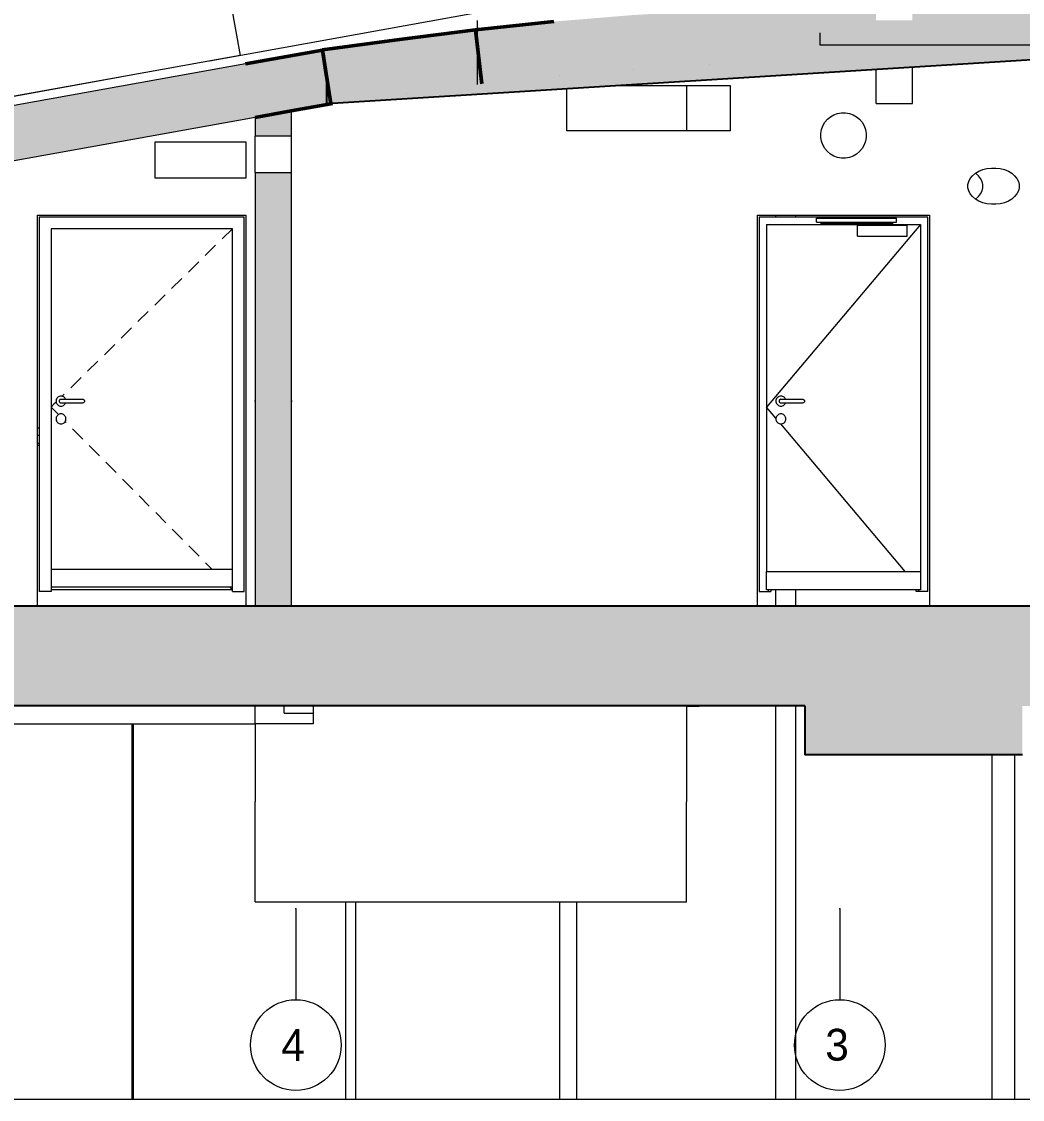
# Model space of a CAD drawing. Header units: metres. Extents: x -35.7 to 3.2, y -7 to 21.9.
# Drawn here: x -7.51 to -1.99, y -6.55 to -0.61 of the extents above; entities that cross this region are included whole.
import ezdxf

# ---------------------------------------------------------------- set-up
doc = ezdxf.new("R2010")
doc.units = ezdxf.units.M
doc.header["$MEASUREMENT"] = 0
for name, pattern in [('Raster', [0.004, 0.002, -0.001, 0, -0.001]), ('Strichlinie eng', [0.002, 0.0015, -0.0005]), ('Verdeckt', [0.002, 0.0015, -0.0005])]:
    doc.linetypes.add(name, pattern=pattern)
for name, color, linetype in [('B_Schnitt B Garagenrampe RB_1_000 Achsraster', 7, 'Continuous'), ('B_Schnitt B Garagenrampe RB_1_111 Wand Aussen - Bohrpfahlwand 80', 7, 'Continuous'), ('B_Schnitt B Garagenrampe RB_1_120 Wand Innen tragend', 7, 'Continuous'), ('B_Schnitt B Garagenrampe RB_1_210 Decke', 7, 'Continuous'), ('B_Schnitt B Garagenrampe RB_1_260 Fundament', 7, 'Continuous'), ('B_Schnitt B Garagenrampe RB_1_270 Deckendurchbruchsymbol', 7, 'Continuous'), ('B_Schnitt B Garagenrampe RB_1_410 Treppe', 7, 'Continuous'), ('B_Schnitt B Garagenrampe RB_1_420 Rampe', 7, 'Continuous'), ('B_Schnitt B Garagenrampe RB_1_950 Polierplan Bemaßung', 7, 'Continuous'), ('B_Schnitt B Garagenrampe RB_1_Neubau_950 Polierplan Bemaßung', 7, 'Continuous')]:
    doc.layers.add(name, color=color, linetype=linetype)
doc.styles.add('ERSTELLTER_STIL_1', font='')
doc.styles.get('ERSTELLTER_STIL_1').set_extended_font_data('Eurostile')

msp = doc.modelspace()

# ---------------------------------------------------------------- hatches: boundary and pattern name
at = {"layer": 'B_Schnitt B Garagenrampe RB_1_120 Wand Innen tragend', "linetype": 'Continuous', "lineweight": 0, "true_color": 0x000000}
for points in [[(-6.225, -1.1361), (-6.225, -1.24), (-6.025, -1.24), (-6.025, -1.1001)], [(-6.225, -3.83), (-6.025, -3.83), (-6.025, -1.44), (-6.225, -1.44)]]:
    msp.add_hatch(color=18, dxfattribs=at).paths.add_polyline_path(points)
at = {"layer": 'B_Schnitt B Garagenrampe RB_1_260 Fundament', "linetype": 'Continuous', "lineweight": 0, "true_color": 0x000000}
for points in [[(-8.955, -3.83), (-8.955, -4.37), (-8.555, -4.37), (-8.555, -4.38), (-3.193, -4.38), (-3.193, -4.35), (-1.993, -4.35), (-1.993, -4.38), (-0.6, -4.38), (-0.6, -3.83)], [(-3.193, -4.35), (-3.193, -4.65), (-1.993, -4.65), (-1.993, -4.35)]]:
    msp.add_hatch(color=18, dxfattribs=at).paths.add_polyline_path(points)
at = {"layer": 'B_Schnitt B Garagenrampe RB_1_420 Rampe', "linetype": 'Continuous', "lineweight": 0, "true_color": 0x000000}
for points in [[(-3.733, -0.5467), (-3.7163, -0.8463), (-1.4738, -0.7341), (-1.4985, -0.435), (-2.6, -0.4901), (-2.6, -0.6), (-2.8, -0.6), (-2.8, -0.5001)], [(-4.157, -0.5729), (-4.5764, -0.6075), (-4.5487, -0.9062), (-4.1355, -0.8721)], [(-3.733, -0.5467), (-4.157, -0.5728), (-4.1355, -0.872), (-3.7163, -0.8463)], [(-5.0091, -0.6523), (-5.4292, -0.7058), (-5.3898, -1.0032), (-4.9748, -0.9503)], [(-4.5764, -0.6076), (-5.0091, -0.6522), (-4.9748, -0.9502), (-4.5487, -0.9063)], [(-5.4292, -0.7058), (-5.8532, -0.7641), (-5.8062, -1.0604), (-5.3898, -1.0032)], [(-6.2773, -0.8407), (-6.2241, -1.136), (-5.8062, -1.0607), (-5.8064, -1.0598), (-5.83, -1.0613), (-5.83, -0.911), (-5.8532, -0.7644)], [(-5.7984, -1.0593), (-0.6035, -0.735), (-1.4913, -0.735), (-3.7163, -0.8463), (-4.1355, -0.872), (-4.5487, -0.9062), (-4.9748, -0.9502), (-5.3898, -1.0032)], [(-18.215, -2.9895), (-18.215, -3.2943), (-6.2241, -1.136), (-6.2773, -0.8407), (-8.77, -1.2894)], [(-5.83, -1.0613), (-5.8063, -1.0598), (-5.83, -0.9107)]]:
    msp.add_hatch(color=18, dxfattribs=at).paths.add_polyline_path(points)

# ---------------------------------------------------------------- linework, layer by layer
at = {"layer": 'B_Schnitt B Garagenrampe RB_1_000 Achsraster', "color": 5, "linetype": 'Raster', "lineweight": 0, "ltscale": 1000}
for p, q in [((-6, -5.5), (-6, -6)), ((-3, -5.5), (-3, -6))]:
    msp.add_line(p, q, dxfattribs=at)
at = {"layer": 'B_Schnitt B Garagenrampe RB_1_000 Achsraster', "color": 5, "linetype": 'Continuous', "lineweight": 0, "ltscale": 1000}
for centre in [(-6, -6.25), (-3, -6.25)]:
    msp.add_circle(centre, 0.25, dxfattribs=at)
at = {"layer": 'B_Schnitt B Garagenrampe RB_1_000 Achsraster', "color": 5, "linetype": 'Raster', "lineweight": 0, "ltscale": 1000}
for p in [(-6, -5.5), (-6, -5.5), (-3, -5.5), (-3, -5.5)]:
    msp.add_point(p, dxfattribs=at)
at = {"layer": 'B_Schnitt B Garagenrampe RB_1_111 Wand Aussen - Bohrpfahlwand 80', "color": 7, "linetype": 'Continuous', "lineweight": 18, "ltscale": 1000}
for p, q in [((-3.3544, -1.675), (-3.3544, -1.685)), ((-3.2443, -1.675), (-3.2443, -1.685)), ((-3.3544, -3.74), (-3.3544, -3.83)), ((-3.2443, -3.74), (-3.2443, -3.83)), ((-3.3544, -4.38), (-3.3544, -6.55)), ((-3.2443, -4.38), (-3.2443, -6.55)), ((-6.9036, -4.48), (-6.9036, -6.55)), ((-6.8963, -4.48), (-6.8963, -6.55)), ((-2.1621, -4.65), (-2.1621, -6.55)), ((-2.0364, -4.65), (-2.0364, -6.55)), ((-5.7266, -5.46), (-5.7266, -6.55)), ((-5.6713, -5.46), (-5.6713, -6.55)), ((-4.5467, -5.46), (-4.5467, -6.55)), ((-4.4522, -5.46), (-4.4522, -6.55)), ((-6.9036, -6.55), (-8.0489, -6.55)), ((-6.9001, -6.55), (-6.9036, -6.55)), ((-6.8963, -6.55), (-6.9001, -6.55)), ((-5.7266, -6.55), (-6.8963, -6.55)), ((-5.7001, -6.55), (-5.7266, -6.55)), ((-5.6713, -6.55), (-5.7001, -6.55)), ((-4.5467, -6.55), (-5.6713, -6.55)), ((-4.5453, -6.55), (-4.5467, -6.55)), ((-4.5001, -6.55), (-4.5453, -6.55)), ((-4.455, -6.55), (-4.5001, -6.55)), ((-4.4522, -6.55), (-4.455, -6.55)), ((-3.3544, -6.55), (-4.4522, -6.55)), ((-3.3453, -6.55), (-3.3544, -6.55)), ((-3.3001, -6.55), (-3.3453, -6.55)), ((-3.255, -6.55), (-3.3001, -6.55)), ((-3.2443, -6.55), (-3.255, -6.55)), ((-2.1621, -6.55), (-3.2443, -6.55)), ((-2.1453, -6.55), (-2.1621, -6.55)), ((-2.1001, -6.55), (-2.1453, -6.55)), ((-2.055, -6.55), (-2.1001, -6.55)), ((-2.0364, -6.55), (-2.055, -6.55)), ((-0.919, -6.55), (-2.0364, -6.55))]:
    msp.add_line(p, q, dxfattribs=at)
at = {"layer": 'B_Schnitt B Garagenrampe RB_1_120 Wand Innen tragend', "color": 16, "linetype": 'Continuous', "lineweight": 13, "ltscale": 1000, "true_color": 0x7e0000}
for p, q in [((-4.505, -1.21), (-4.505, -0.9786)), ((-4.2073, -0.96), (-3.605, -0.96)), ((-3.605, -0.96), (-3.605, -1.21)), ((-3.052, -1.1322), (-3.033, -1.1213)), ((-3.033, -1.1213), (-3.0125, -1.1138)), ((-3.0125, -1.1138), (-2.9909, -1.11)), ((-2.9909, -1.11), (-2.98, -1.11)), ((-2.98, -1.11), (-2.9691, -1.11)), ((-2.9691, -1.11), (-2.9475, -1.1138)), ((-2.9475, -1.1138), (-2.927, -1.1213)), ((-2.927, -1.1213), (-2.908, -1.1322)), ((-3.1012, -1.2025), (-3.0937, -1.182)), ((-3.0937, -1.182), (-3.0828, -1.163)), ((-3.0828, -1.163), (-3.0687, -1.1463)), ((-3.0687, -1.1463), (-3.052, -1.1322)), ((-2.908, -1.1322), (-2.8913, -1.1463)), ((-2.8913, -1.1463), (-2.8772, -1.163)), ((-2.8772, -1.163), (-2.8663, -1.182)), ((-2.8663, -1.182), (-2.8588, -1.2025)), ((-6.225, -1.44), (-6.225, -1.24)), ((-6.025, -1.24), (-6.025, -1.44)), ((-3.605, -1.21), (-4.505, -1.21)), ((-3.105, -1.2241), (-3.1012, -1.2025)), ((-3.105, -1.235), (-3.105, -1.2241)), ((-3.105, -1.2459), (-3.105, -1.235)), ((-3.1012, -1.2675), (-3.105, -1.2459)), ((-2.8588, -1.2025), (-2.855, -1.2241)), ((-2.855, -1.2459), (-2.8588, -1.2675)), ((-2.855, -1.2241), (-2.855, -1.235)), ((-2.855, -1.235), (-2.855, -1.2459)), ((-6.775, -1.27), (-6.275, -1.27)), ((-6.775, -1.47), (-6.775, -1.27)), ((-6.275, -1.27), (-6.275, -1.47)), ((-3.0937, -1.288), (-3.1012, -1.2675)), ((-3.0828, -1.307), (-3.0937, -1.288)), ((-3.0687, -1.3237), (-3.0828, -1.307)), ((-2.8772, -1.307), (-2.8913, -1.3237)), ((-2.8663, -1.288), (-2.8772, -1.307)), ((-2.8588, -1.2675), (-2.8663, -1.288)), ((-3.052, -1.3378), (-3.0687, -1.3237)), ((-3.033, -1.3487), (-3.052, -1.3378)), ((-3.0125, -1.3562), (-3.033, -1.3487)), ((-2.9909, -1.36), (-3.0125, -1.3562)), ((-2.98, -1.36), (-2.9909, -1.36)), ((-2.9691, -1.36), (-2.98, -1.36)), ((-2.9475, -1.3562), (-2.9691, -1.36)), ((-2.927, -1.3487), (-2.9475, -1.3562)), ((-2.908, -1.3378), (-2.927, -1.3487)), ((-2.8913, -1.3237), (-2.908, -1.3378)), ((-2.2337, -1.4328), (-2.2123, -1.424)), ((-2.2123, -1.424), (-2.189, -1.418)), ((-2.189, -1.418), (-2.1646, -1.415)), ((-2.1646, -1.415), (-2.1523, -1.415)), ((-2.1523, -1.415), (-2.1399, -1.415)), ((-2.1399, -1.415), (-2.1155, -1.418)), ((-2.1155, -1.418), (-2.0923, -1.424)), ((-2.0923, -1.424), (-2.0708, -1.4328)), ((-6.275, -1.47), (-6.775, -1.47)), ((-2.2894, -1.489), (-2.2809, -1.4726)), ((-2.2809, -1.4726), (-2.2686, -1.4574)), ((-2.2686, -1.4574), (-2.2527, -1.444)), ((-2.2527, -1.444), (-2.2337, -1.4328)), ((-2.2519, -1.444), (-2.2523, -1.4438)), ((-2.236, -1.4574), (-2.2519, -1.444)), ((-2.2236, -1.4726), (-2.236, -1.4574)), ((-2.2151, -1.489), (-2.2236, -1.4726)), ((-2.0708, -1.4328), (-2.0519, -1.444)), ((-2.0519, -1.444), (-2.036, -1.4574)), ((-2.036, -1.4574), (-2.0236, -1.4726)), ((-2.0236, -1.4726), (-2.0151, -1.489)), ((-2.2937, -1.5063), (-2.2894, -1.489)), ((-2.2937, -1.515), (-2.2937, -1.5063)), ((-2.2937, -1.5237), (-2.2937, -1.515)), ((-2.2894, -1.541), (-2.2937, -1.5237)), ((-2.2809, -1.5574), (-2.2894, -1.541)), ((-2.2236, -1.5574), (-2.2151, -1.541)), ((-2.2109, -1.5063), (-2.2151, -1.489)), ((-2.2151, -1.541), (-2.2109, -1.5237)), ((-2.2109, -1.515), (-2.2109, -1.5063)), ((-2.2109, -1.5237), (-2.2109, -1.515)), ((-2.0151, -1.541), (-2.0236, -1.5574)), ((-2.0151, -1.489), (-2.0109, -1.5063)), ((-2.0109, -1.5237), (-2.0151, -1.541)), ((-2.0109, -1.5063), (-2.0109, -1.515)), ((-2.0109, -1.515), (-2.0109, -1.5237)), ((-2.2686, -1.5726), (-2.2809, -1.5574)), ((-2.2527, -1.586), (-2.2686, -1.5726)), ((-2.2337, -1.5972), (-2.2527, -1.586)), ((-2.2523, -1.5862), (-2.2519, -1.586)), ((-2.2519, -1.586), (-2.236, -1.5726)), ((-2.236, -1.5726), (-2.2236, -1.5574)), ((-2.2123, -1.606), (-2.2337, -1.5972)), ((-2.0708, -1.5972), (-2.0923, -1.606)), ((-2.0519, -1.586), (-2.0708, -1.5972)), ((-2.036, -1.5726), (-2.0519, -1.586)), ((-2.0236, -1.5574), (-2.036, -1.5726)), ((-2.189, -1.612), (-2.2123, -1.606)), ((-2.1646, -1.615), (-2.189, -1.612)), ((-2.1523, -1.615), (-2.1646, -1.615)), ((-2.1399, -1.615), (-2.1523, -1.615)), ((-2.1155, -1.612), (-2.1399, -1.615)), ((-2.0923, -1.606), (-2.1155, -1.612))]:
    msp.add_line(p, q, dxfattribs=at)
at = {"layer": 'B_Schnitt B Garagenrampe RB_1_120 Wand Innen tragend', "color": 7, "linetype": 'Continuous', "lineweight": 18, "ltscale": 1000}
for p, q in [((-3.845, -0.96), (-3.845, -1.21)), ((-6.025, -1.1001), (-6.025, -1.24)), ((-6.225, -1.1361), (-6.225, -1.24)), ((-6.025, -1.24), (-6.225, -1.24)), ((-6.225, -1.44), (-6.025, -1.44)), ((-6.225, -1.44), (-6.225, -3.83)), ((-6.025, -1.44), (-6.025, -3.83)), ((-7.425, -3.83), (-7.425, -3.75)), ((-6.275, -3.75), (-6.275, -3.83)), ((-3.455, -3.83), (-3.455, -3.75)), ((-2.505, -3.75), (-2.505, -3.83)), ((-5.905, -4.38), (-5.905, -4.48)), ((-3.845, -4.38), (-3.845, -4.91)), ((-5.905, -4.48), (-6.225, -4.48)), ((-6.225, -4.48), (-6.225, -4.91))]:
    msp.add_line(p, q, dxfattribs=at)
at = {"layer": 'B_Schnitt B Garagenrampe RB_1_120 Wand Innen tragend', "color": 7, "linetype": 'Continuous', "lineweight": 13, "ltscale": 1000}
for p, q in [((-7.425, -3.75), (-7.425, -1.675)), ((-7.425, -1.675), (-6.275, -1.675)), ((-6.285, -1.685), (-7.415, -1.685)), ((-7.415, -1.685), (-7.415, -3.75)), ((-6.285, -3.75), (-6.285, -1.685)), ((-6.275, -1.675), (-6.275, -3.75)), ((-3.455, -3.75), (-3.455, -1.675)), ((-3.455, -1.675), (-2.505, -1.675)), ((-2.515, -1.685), (-3.445, -1.685)), ((-3.445, -1.685), (-3.445, -3.75)), ((-3.1295, -1.691), (-2.6875, -1.691)), ((-3.1295, -1.714), (-3.1295, -1.691)), ((-3.1295, -1.714), (-2.6875, -1.714)), ((-3.1065, -1.718), (-3.106, -1.718)), ((-3.1065, -1.722), (-3.106, -1.722)), ((-3.106, -1.718), (-3.1052, -1.718)), ((-3.106, -1.722), (-3.1052, -1.722)), ((-3.1052, -1.718), (-3.1041, -1.718)), ((-3.1052, -1.722), (-3.1041, -1.722)), ((-3.1041, -1.718), (-3.1026, -1.718)), ((-3.1041, -1.722), (-3.1026, -1.722)), ((-3.1026, -1.718), (-3.1008, -1.718)), ((-3.1026, -1.722), (-3.1008, -1.722)), ((-3.1008, -1.718), (-3.0988, -1.718)), ((-3.1008, -1.722), (-3.0988, -1.722)), ((-3.0988, -1.718), (-3.0967, -1.718)), ((-3.0988, -1.722), (-3.0967, -1.722)), ((-3.0967, -1.718), (-3.0945, -1.718)), ((-3.0967, -1.722), (-3.0945, -1.722)), ((-3.0945, -1.718), (-2.7204, -1.718)), ((-3.0945, -1.722), (-2.7204, -1.722)), ((-2.7204, -1.718), (-2.7182, -1.718)), ((-2.7204, -1.722), (-2.7182, -1.722)), ((-2.7182, -1.718), (-2.7159, -1.718)), ((-2.7182, -1.722), (-2.7159, -1.722)), ((-2.7159, -1.718), (-2.7138, -1.718)), ((-2.7159, -1.722), (-2.7138, -1.722)), ((-2.7138, -1.718), (-2.7119, -1.718)), ((-2.7138, -1.722), (-2.7119, -1.722)), ((-2.7119, -1.718), (-2.7102, -1.718)), ((-2.7119, -1.722), (-2.7102, -1.722)), ((-2.7102, -1.718), (-2.7087, -1.718)), ((-2.7102, -1.722), (-2.7087, -1.722)), ((-2.7087, -1.718), (-2.7076, -1.718)), ((-2.7087, -1.722), (-2.7076, -1.722)), ((-2.7076, -1.718), (-2.7069, -1.718)), ((-2.7076, -1.722), (-2.7069, -1.722)), ((-2.7069, -1.718), (-2.7065, -1.718)), ((-2.7069, -1.722), (-2.7065, -1.722)), ((-2.6875, -1.714), (-2.6875, -1.691)), ((-2.515, -3.75), (-2.515, -1.685)), ((-2.505, -1.675), (-2.505, -3.75)), ((-6.35, -1.75), (-7.35, -1.75)), ((-7.35, -1.75), (-7.35, -3.75)), ((-6.35, -1.75), (-6.4071, -1.8061)), ((-6.35, -3.75), (-6.35, -1.75)), ((-3.404, -1.726), (-3.404, -3.64)), ((-3.404, -1.726), (-2.556, -1.726)), ((-2.556, -1.726), (-3.404, -2.733)), ((-2.9035, -1.73), (-2.6285, -1.73)), ((-2.9035, -1.79), (-2.9035, -1.73)), ((-2.6285, -1.79), (-2.6285, -1.73)), ((-2.556, -1.726), (-2.556, -3.64)), ((-6.4427, -1.8411), (-6.4998, -1.8972)), ((-2.9035, -1.79), (-2.6285, -1.79)), ((-6.5354, -1.9323), (-6.5925, -1.9883)), ((-6.6281, -2.0234), (-6.6852, -2.0795)), ((-6.7208, -2.1145), (-6.7779, -2.1706)), ((-6.8135, -2.2057), (-6.8706, -2.2617)), ((-6.9063, -2.2968), (-6.9633, -2.3529)), ((-6.999, -2.3879), (-7.056, -2.444)), ((-7.0917, -2.4791), (-7.1487, -2.5351)), ((-7.1844, -2.5702), (-7.2414, -2.6263)), ((-7.2998, -2.6729), (-7.3044, -2.6742)), ((-7.295, -2.6725), (-7.2998, -2.6729)), ((-7.2902, -2.6729), (-7.295, -2.6725)), ((-7.2856, -2.6742), (-7.2902, -2.6729)), ((-7.2771, -2.6613), (-7.2892, -2.6732)), ((-3.3298, -2.6729), (-3.3344, -2.6742)), ((-3.325, -2.6725), (-3.3298, -2.6729)), ((-3.3202, -2.6729), (-3.325, -2.6725)), ((-3.3156, -2.6742), (-3.3202, -2.6729)), ((-7.35, -2.733), (-7.3341, -2.7174)), ((-7.35, -2.733), (-7.3224, -2.7608)), ((-7.3219, -2.7054), (-7.3341, -2.7174)), ((-7.3221, -2.6952), (-7.3225, -2.7)), ((-7.3225, -2.7), (-7.3221, -2.7048)), ((-7.3208, -2.6906), (-7.3221, -2.6952)), ((-7.3221, -2.7048), (-7.3208, -2.7094)), ((-7.3188, -2.6863), (-7.3208, -2.6906)), ((-7.3208, -2.7094), (-7.3188, -2.7137)), ((-7.3161, -2.6823), (-7.3188, -2.6863)), ((-7.3188, -2.7137), (-7.3161, -2.7177)), ((-7.3127, -2.6789), (-7.3161, -2.6823)), ((-7.3161, -2.7177), (-7.3127, -2.7211)), ((-7.3088, -2.6762), (-7.3127, -2.6789)), ((-7.3127, -2.7211), (-7.3088, -2.7238)), ((-7.3044, -2.6742), (-7.3088, -2.6762)), ((-7.3088, -2.7238), (-7.3044, -2.7258)), ((-7.3048, -2.6983), (-7.305, -2.7)), ((-7.305, -2.7), (-7.3048, -2.7017)), ((-7.3044, -2.6966), (-7.3048, -2.6983)), ((-7.3048, -2.7017), (-7.3044, -2.7034)), ((-7.3037, -2.695), (-7.3044, -2.6966)), ((-7.3044, -2.7034), (-7.3037, -2.705)), ((-7.3044, -2.7258), (-7.2998, -2.7271)), ((-7.3027, -2.6936), (-7.3037, -2.695)), ((-7.3037, -2.705), (-7.3027, -2.7064)), ((-7.3014, -2.6923), (-7.3027, -2.6936)), ((-7.3027, -2.7064), (-7.3014, -2.7077)), ((-7.3, -2.6913), (-7.3014, -2.6923)), ((-7.3014, -2.7077), (-7.3, -2.7087)), ((-7.2984, -2.6906), (-7.3, -2.6913)), ((-7.3, -2.7087), (-7.2984, -2.7094)), ((-7.2998, -2.7271), (-7.295, -2.7275)), ((-7.2967, -2.6902), (-7.2984, -2.6906)), ((-7.2984, -2.7094), (-7.2967, -2.7098)), ((-7.295, -2.69), (-7.2967, -2.6902)), ((-7.2967, -2.7098), (-7.295, -2.71)), ((-7.295, -2.69), (-7.2941, -2.69)), ((-7.295, -2.71), (-7.2941, -2.71)), ((-7.295, -2.7275), (-7.2902, -2.7271)), ((-7.2941, -2.69), (-7.2917, -2.69)), ((-7.2941, -2.71), (-7.2917, -2.71)), ((-7.2917, -2.69), (-7.2877, -2.69)), ((-7.2917, -2.71), (-7.2877, -2.71)), ((-7.2902, -2.7271), (-7.2856, -2.7258)), ((-7.2877, -2.69), (-7.2825, -2.69)), ((-7.2877, -2.71), (-7.2825, -2.71)), ((-7.2813, -2.6762), (-7.2856, -2.6742)), ((-7.2856, -2.7258), (-7.2813, -2.7238)), ((-7.2825, -2.69), (-7.2765, -2.69)), ((-7.2825, -2.71), (-7.2765, -2.71)), ((-7.2773, -2.6789), (-7.2813, -2.6762)), ((-7.2813, -2.7238), (-7.2773, -2.7211)), ((-7.2739, -2.6823), (-7.2773, -2.6789)), ((-7.2773, -2.7211), (-7.2739, -2.7177)), ((-7.2765, -2.69), (-7.27, -2.69)), ((-7.2765, -2.71), (-7.27, -2.71)), ((-7.2712, -2.6863), (-7.2739, -2.6823)), ((-7.2739, -2.7177), (-7.2712, -2.7137)), ((-7.2694, -2.69), (-7.2712, -2.6863)), ((-7.2712, -2.7137), (-7.2694, -2.71)), ((-7.27, -2.69), (-7.2, -2.69)), ((-7.27, -2.71), (-7.2, -2.71)), ((-7.2, -2.69), (-7.1935, -2.69)), ((-7.2, -2.71), (-7.1935, -2.71)), ((-7.1935, -2.69), (-7.1875, -2.69)), ((-7.1935, -2.71), (-7.1875, -2.71)), ((-7.1875, -2.69), (-7.1823, -2.69)), ((-7.1875, -2.71), (-7.1823, -2.71)), ((-7.1823, -2.69), (-7.1783, -2.69)), ((-7.1823, -2.71), (-7.1783, -2.71)), ((-7.1783, -2.69), (-7.1759, -2.69)), ((-7.1783, -2.71), (-7.1759, -2.71)), ((-7.1759, -2.69), (-7.175, -2.69)), ((-7.1759, -2.71), (-7.175, -2.71)), ((-7.175, -2.69), (-7.1733, -2.6902)), ((-7.1733, -2.7098), (-7.175, -2.71)), ((-7.1733, -2.6902), (-7.1716, -2.6906)), ((-7.1716, -2.7094), (-7.1733, -2.7098)), ((-7.1716, -2.6906), (-7.17, -2.6913)), ((-7.17, -2.7087), (-7.1716, -2.7094)), ((-7.17, -2.6913), (-7.1686, -2.6923)), ((-7.1686, -2.7077), (-7.17, -2.7087)), ((-7.1686, -2.6923), (-7.1673, -2.6936)), ((-7.1673, -2.7064), (-7.1686, -2.7077)), ((-7.1673, -2.6936), (-7.1663, -2.695)), ((-7.1663, -2.705), (-7.1673, -2.7064)), ((-7.1663, -2.695), (-7.1656, -2.6966)), ((-7.1656, -2.7034), (-7.1663, -2.705)), ((-7.1656, -2.6966), (-7.1652, -2.6983)), ((-7.1652, -2.7017), (-7.1656, -2.7034)), ((-7.1652, -2.6983), (-7.165, -2.7)), ((-7.165, -2.7), (-7.1652, -2.7017)), ((-6.2253, -2.6983), (-6.2255, -2.7)), ((-6.2255, -2.7), (-6.2253, -2.7017)), ((-6.225, -2.697), (-6.2253, -2.6983)), ((-6.2253, -2.7017), (-6.225, -2.703)), ((-6.025, -2.6957), (-6.0246, -2.6966)), ((-6.0246, -2.7034), (-6.025, -2.7043)), ((-6.0246, -2.6966), (-6.0242, -2.6983)), ((-6.0242, -2.7017), (-6.0246, -2.7034)), ((-6.0242, -2.6983), (-6.024, -2.7)), ((-6.024, -2.7), (-6.0242, -2.7017)), ((-3.3522, -2.7945), (-3.404, -2.733)), ((-3.3521, -2.6952), (-3.3525, -2.7)), ((-3.3525, -2.7), (-3.3521, -2.7048)), ((-3.3508, -2.6906), (-3.3521, -2.6952)), ((-3.3521, -2.7048), (-3.3508, -2.7094)), ((-3.3488, -2.6863), (-3.3508, -2.6906)), ((-3.3508, -2.7094), (-3.3488, -2.7137)), ((-3.3461, -2.6823), (-3.3488, -2.6863)), ((-3.3488, -2.7137), (-3.3461, -2.7177)), ((-3.3427, -2.6789), (-3.3461, -2.6823)), ((-3.3461, -2.7177), (-3.3427, -2.7211)), ((-3.3388, -2.6762), (-3.3427, -2.6789)), ((-3.3427, -2.7211), (-3.3388, -2.7238)), ((-3.3344, -2.6742), (-3.3388, -2.6762)), ((-3.3388, -2.7238), (-3.3344, -2.7258)), ((-3.3348, -2.6983), (-3.335, -2.7)), ((-3.335, -2.7), (-3.3348, -2.7017)), ((-3.3344, -2.6966), (-3.3348, -2.6983)), ((-3.3348, -2.7017), (-3.3344, -2.7034)), ((-3.3337, -2.695), (-3.3344, -2.6966)), ((-3.3344, -2.7034), (-3.3337, -2.705)), ((-3.3344, -2.7258), (-3.3298, -2.7271)), ((-3.3327, -2.6936), (-3.3337, -2.695)), ((-3.3337, -2.705), (-3.3327, -2.7064)), ((-3.3314, -2.6923), (-3.3327, -2.6936)), ((-3.3327, -2.7064), (-3.3314, -2.7077)), ((-3.33, -2.6913), (-3.3314, -2.6923)), ((-3.3314, -2.7077), (-3.33, -2.7087)), ((-3.3284, -2.6906), (-3.33, -2.6913)), ((-3.33, -2.7087), (-3.3284, -2.7094)), ((-3.3298, -2.7271), (-3.325, -2.7275)), ((-3.3267, -2.6902), (-3.3284, -2.6906)), ((-3.3284, -2.7094), (-3.3267, -2.7098)), ((-3.325, -2.69), (-3.3267, -2.6902)), ((-3.3267, -2.7098), (-3.325, -2.71)), ((-3.325, -2.69), (-3.3241, -2.69)), ((-3.325, -2.71), (-3.3241, -2.71)), ((-3.325, -2.7275), (-3.3202, -2.7271)), ((-3.3241, -2.69), (-3.3217, -2.69)), ((-3.3241, -2.71), (-3.3217, -2.71)), ((-3.3217, -2.69), (-3.3177, -2.69)), ((-3.3217, -2.71), (-3.3177, -2.71)), ((-3.3202, -2.7271), (-3.3156, -2.7258)), ((-3.3177, -2.69), (-3.3125, -2.69)), ((-3.3177, -2.71), (-3.3125, -2.71)), ((-3.3112, -2.6762), (-3.3156, -2.6742)), ((-3.3156, -2.7258), (-3.3112, -2.7238)), ((-3.3125, -2.69), (-3.3065, -2.69)), ((-3.3125, -2.71), (-3.3065, -2.71)), ((-3.3073, -2.6789), (-3.3112, -2.6762)), ((-3.3112, -2.7238), (-3.3073, -2.7211)), ((-3.3039, -2.6823), (-3.3073, -2.6789)), ((-3.3073, -2.7211), (-3.3039, -2.7177)), ((-3.3065, -2.69), (-3.3, -2.69)), ((-3.3065, -2.71), (-3.3, -2.71)), ((-3.3012, -2.6863), (-3.3039, -2.6823)), ((-3.3039, -2.7177), (-3.3012, -2.7137)), ((-3.2994, -2.69), (-3.3012, -2.6863)), ((-3.3012, -2.7137), (-3.2994, -2.71)), ((-3.3, -2.69), (-3.23, -2.69)), ((-3.3, -2.71), (-3.23, -2.71)), ((-3.23, -2.69), (-3.2235, -2.69)), ((-3.23, -2.71), (-3.2235, -2.71)), ((-3.2235, -2.69), (-3.2175, -2.69)), ((-3.2235, -2.71), (-3.2175, -2.71)), ((-3.2175, -2.69), (-3.2123, -2.69)), ((-3.2175, -2.71), (-3.2123, -2.71)), ((-3.2123, -2.69), (-3.2083, -2.69)), ((-3.2123, -2.71), (-3.2083, -2.71)), ((-3.2083, -2.69), (-3.2059, -2.69)), ((-3.2083, -2.71), (-3.2059, -2.71)), ((-3.2059, -2.69), (-3.205, -2.69)), ((-3.2059, -2.71), (-3.205, -2.71)), ((-3.205, -2.69), (-3.2033, -2.6902)), ((-3.2033, -2.7098), (-3.205, -2.71)), ((-3.2033, -2.6902), (-3.2016, -2.6906)), ((-3.2016, -2.7094), (-3.2033, -2.7098)), ((-3.2016, -2.6906), (-3.2, -2.6913)), ((-3.2, -2.7087), (-3.2016, -2.7094)), ((-3.2, -2.6913), (-3.1986, -2.6923)), ((-3.1986, -2.7077), (-3.2, -2.7087)), ((-3.1986, -2.6923), (-3.1973, -2.6936)), ((-3.1973, -2.7064), (-3.1986, -2.7077)), ((-3.1973, -2.6936), (-3.1963, -2.695)), ((-3.1963, -2.705), (-3.1973, -2.7064)), ((-3.1963, -2.695), (-3.1956, -2.6966)), ((-3.1956, -2.7034), (-3.1963, -2.705)), ((-3.1956, -2.6966), (-3.1952, -2.6983)), ((-3.1952, -2.7017), (-3.1956, -2.7034)), ((-3.1952, -2.6983), (-3.195, -2.7)), ((-3.195, -2.7), (-3.1952, -2.7017)), ((-7.309, -2.7743), (-7.3224, -2.7608)), ((-7.3208, -2.7886), (-7.3221, -2.7932)), ((-7.3188, -2.7842), (-7.3208, -2.7886)), ((-7.3161, -2.7803), (-7.3188, -2.7842)), ((-7.3127, -2.7769), (-7.3161, -2.7803)), ((-7.3088, -2.7742), (-7.3127, -2.7769)), ((-7.3044, -2.7722), (-7.3088, -2.7742)), ((-7.2998, -2.7709), (-7.3044, -2.7722)), ((-7.295, -2.7705), (-7.2998, -2.7709)), ((-7.2902, -2.7709), (-7.295, -2.7705)), ((-7.2856, -2.7722), (-7.2902, -2.7709)), ((-7.2813, -2.7742), (-7.2856, -2.7722)), ((-7.2773, -2.7769), (-7.2813, -2.7742)), ((-7.2739, -2.7803), (-7.2773, -2.7769)), ((-7.2712, -2.7842), (-7.2739, -2.7803)), ((-7.2692, -2.7886), (-7.2712, -2.7842)), ((-7.2679, -2.7932), (-7.2692, -2.7886)), ((-3.3508, -2.7886), (-3.3521, -2.7932)), ((-3.3488, -2.7842), (-3.3508, -2.7886)), ((-3.3461, -2.7803), (-3.3488, -2.7842)), ((-3.3427, -2.7769), (-3.3461, -2.7803)), ((-3.3388, -2.7742), (-3.3427, -2.7769)), ((-3.3344, -2.7722), (-3.3388, -2.7742)), ((-3.3298, -2.7709), (-3.3344, -2.7722)), ((-3.325, -2.7705), (-3.3298, -2.7709)), ((-3.3202, -2.7709), (-3.325, -2.7705)), ((-3.3156, -2.7722), (-3.3202, -2.7709)), ((-3.3112, -2.7742), (-3.3156, -2.7722)), ((-3.3073, -2.7769), (-3.3112, -2.7742)), ((-3.3039, -2.7803), (-3.3073, -2.7769)), ((-3.3012, -2.7842), (-3.3039, -2.7803)), ((-3.2992, -2.7886), (-3.3012, -2.7842)), ((-3.2979, -2.7932), (-3.2992, -2.7886)), ((-7.3221, -2.7932), (-7.3225, -2.798)), ((-7.3225, -2.798), (-7.3221, -2.8028)), ((-7.3221, -2.8028), (-7.3208, -2.8074)), ((-7.3208, -2.8074), (-7.3188, -2.8117)), ((-7.3188, -2.8117), (-7.3161, -2.8157)), ((-7.3161, -2.8157), (-7.3127, -2.8191)), ((-7.3127, -2.8191), (-7.3088, -2.8218)), ((-7.3088, -2.8218), (-7.3044, -2.8238)), ((-7.3044, -2.8238), (-7.2998, -2.8251)), ((-7.2998, -2.8251), (-7.295, -2.8255)), ((-7.295, -2.8255), (-7.2902, -2.8251)), ((-7.2902, -2.8251), (-7.2856, -2.8238)), ((-7.2856, -2.8238), (-7.2813, -2.8218)), ((-7.2813, -2.8218), (-7.2773, -2.8191)), ((-7.2773, -2.8191), (-7.2739, -2.8157)), ((-7.2739, -2.8157), (-7.2712, -2.8117)), ((-7.266, -2.8176), (-7.2714, -2.8121)), ((-7.2712, -2.8117), (-7.2692, -2.8074)), ((-7.2692, -2.8074), (-7.2679, -2.8028)), ((-7.2675, -2.798), (-7.2679, -2.7932)), ((-7.2679, -2.8028), (-7.2675, -2.798)), ((-3.3521, -2.7932), (-3.3525, -2.798)), ((-3.3525, -2.798), (-3.3521, -2.8028)), ((-3.3521, -2.8028), (-3.3508, -2.8074)), ((-3.3508, -2.8074), (-3.3488, -2.8117)), ((-3.3488, -2.8117), (-3.3461, -2.8157)), ((-3.3461, -2.8157), (-3.3427, -2.8191)), ((-3.3427, -2.8191), (-3.3388, -2.8218)), ((-3.3388, -2.8218), (-3.3344, -2.8238)), ((-3.3344, -2.8238), (-3.3298, -2.8251)), ((-3.3298, -2.8251), (-3.325, -2.8255)), ((-2.6402, -3.64), (-3.3262, -2.8254)), ((-3.325, -2.8255), (-3.3202, -2.8251)), ((-3.3202, -2.8251), (-3.3156, -2.8238)), ((-3.3156, -2.8238), (-3.3112, -2.8218)), ((-3.3112, -2.8218), (-3.3073, -2.8191)), ((-3.3073, -2.8191), (-3.3039, -2.8157)), ((-3.3039, -2.8157), (-3.3012, -2.8117)), ((-3.3012, -2.8117), (-3.2992, -2.8074)), ((-3.2992, -2.8074), (-3.2979, -2.8028)), ((-3.2975, -2.798), (-3.2979, -2.7932)), ((-3.2979, -2.8028), (-3.2975, -2.798)), ((-7.1744, -2.9098), (-7.2308, -2.853)), ((-7.0828, -3.002), (-7.1392, -2.9453)), ((-6.9912, -3.0943), (-7.0476, -3.0375)), ((-6.8996, -3.1865), (-6.956, -3.1298)), ((-6.808, -3.2788), (-6.8644, -3.222)), ((-6.7164, -3.371), (-6.7728, -3.3143)), ((-6.6248, -3.4633), (-6.6812, -3.4065)), ((-6.5332, -3.5555), (-6.5896, -3.4987)), ((-6.4632, -3.626), (-6.498, -3.591)), ((-7.35, -3.626), (-6.35, -3.626)), ((-3.404, -3.64), (-2.556, -3.64)), ((-3.404, -3.74), (-3.404, -3.64)), ((-2.556, -3.64), (-2.556, -3.74)), ((-6.35, -3.726), (-7.35, -3.726)), ((-6.35, -3.74), (-7.35, -3.74)), ((-6.35, -3.74), (-6.3639, -3.726)), ((-2.556, -3.74), (-3.404, -3.74)), ((-3.395, -3.74), (-3.395, -3.75)), ((-3.38, -3.74), (-3.38, -3.75)), ((-2.58, -3.75), (-2.58, -3.74)), ((-2.565, -3.75), (-2.565, -3.74)), ((-7.35, -3.75), (-7.415, -3.75)), ((-6.35, -3.75), (-6.285, -3.75)), ((-3.445, -3.75), (-3.395, -3.75)), ((-3.395, -3.75), (-3.38, -3.75)), ((-2.565, -3.75), (-2.58, -3.75)), ((-2.515, -3.75), (-2.565, -3.75))]:
    msp.add_line(p, q, dxfattribs=at)
at = {"layer": 'B_Schnitt B Garagenrampe RB_1_210 Decke', "color": 7, "linetype": 'Verdeckt', "lineweight": 13, "ltscale": 1000, "flags": 128}
msp.add_lwpolyline([(-20.4005, -1.06), (-14.47, -1.06), (-14.47, -0.51), (-6.225, -0.51), (-6.225, -0.56), (-3.11, -0.56), (-3.11, -0.735), (-0.08, -0.735), (-0.08, -0.435), (-2.93, -0.435), (-2.93, -0.36), (-6.045, -0.36), (-6.045, -0.31), (-14.87, -0.31), (-14.87, -0.76), (-20.4005, -0.76)], close=True, dxfattribs=at)
at = {"layer": 'B_Schnitt B Garagenrampe RB_1_260 Fundament', "color": 7, "linetype": 'Continuous', "lineweight": 25, "ltscale": 1000}
for p, q in [((-6.225, -3.83), (-8.955, -3.83)), ((-6.025, -3.83), (-6.225, -3.83)), ((-0.6, -3.83), (-6.025, -3.83)), ((-3.193, -4.38), (-8.555, -4.38)), ((-3.193, -4.38), (-3.193, -4.65)), ((-1.993, -4.65), (-3.193, -4.65))]:
    msp.add_line(p, q, dxfattribs=at)
at = {"layer": 'B_Schnitt B Garagenrampe RB_1_260 Fundament', "color": 7, "linetype": 'Continuous', "lineweight": 13, "ltscale": 1000}
for p, q in [((-6.225, -4.48), (-6.225, -4.38)), ((-8.555, -4.48), (-6.225, -4.48)), ((-6.225, -5.46), (-6.225, -4.91)), ((-3.845, -5.46), (-3.845, -4.91)), ((-6.225, -5.46), (-3.845, -5.46))]:
    msp.add_line(p, q, dxfattribs=at)
at = {"layer": 'B_Schnitt B Garagenrampe RB_1_260 Fundament', "color": 7, "linetype": 'Continuous', "lineweight": 18, "ltscale": 1000}
for p, q in [((-3.705, -4.3819), (-3.845, -4.3847)), ((-3.705, -4.38), (-3.705, -4.3819))]:
    msp.add_line(p, q, dxfattribs=at)
at = {"layer": 'B_Schnitt B Garagenrampe RB_1_270 Deckendurchbruchsymbol', "color": 7, "linetype": 'Continuous', "lineweight": 13, "ltscale": 1000}
for p, q in [((-2.8, -1.06), (-2.8, -0.8721)), ((-2.6, -1.06), (-2.6, -0.8596)), ((-2.8, -1.06), (-2.6, -1.06)), ((-6.065, -4.42), (-6.065, -4.38)), ((-6.065, -4.42), (-5.905, -4.42))]:
    msp.add_line(p, q, dxfattribs=at)
at = {"layer": 'B_Schnitt B Garagenrampe RB_1_410 Treppe', "color": 7, "linetype": 'Continuous', "lineweight": 13, "ltscale": 1000}
for p, q in [((-7.415, -2.85), (-7.425, -2.85)), ((-7.415, -2.89), (-7.425, -2.89)), ((-7.4207, -2.9346), (-7.425, -2.935)), ((-7.4248, -2.945), (-7.425, -2.945)), ((-7.4189, -2.9445), (-7.4248, -2.945)), ((-7.4165, -2.9335), (-7.4207, -2.9346)), ((-7.415, -2.9434), (-7.4189, -2.9445)), ((-7.415, -2.9328), (-7.4165, -2.9335))]:
    msp.add_line(p, q, dxfattribs=at)
at = {"layer": 'B_Schnitt B Garagenrampe RB_1_420 Rampe', "color": 7, "linetype": 'Continuous', "lineweight": 50, "ltscale": 1000}
for p, q in [((-5.0091, -0.6523), (-5.4292, -0.7058)), ((-4.5764, -0.6076), (-5.0091, -0.6522)), ((-5.0091, -0.6522), (-4.9748, -0.9502)), ((-5.0091, -0.6523), (-4.9748, -0.9503)), ((-4.5764, -0.6075), (-4.5764, -0.6076)), ((-5.4292, -0.7058), (-5.8532, -0.7641)), ((-5.4292, -0.7058), (-5.4292, -0.7058)), ((-5.8532, -0.7644), (-6.2773, -0.8407)), ((-5.8532, -0.7641), (-5.83, -0.9107)), ((-5.8532, -0.7644), (-5.8062, -1.0607)), ((-4.1355, -0.872), (-4.1355, -0.8721)), ((-3.7163, -0.8463), (-3.7163, -0.8463)), ((-4.5487, -0.9062), (-4.5487, -0.9063)), ((-5.3898, -1.0032), (-5.3898, -1.0032)), ((-5.8062, -1.0607), (-6.025, -1.1001)), ((-5.8063, -1.0598), (-5.8062, -1.0604)), ((-5.7984, -1.0593), (-5.8062, -1.0604)), ((-6.025, -1.1001), (-6.2241, -1.136))]:
    msp.add_line(p, q, dxfattribs=at)
at = {"layer": 'B_Schnitt B Garagenrampe RB_1_420 Rampe', "color": 7, "linetype": 'Continuous', "lineweight": 25, "ltscale": 1000}
for p, q in [((-0.6035, -0.735), (-5.7984, -1.0593)), ((-4.1355, -0.872), (-4.1355, -0.8721)), ((-5.83, -0.9107), (-5.83, -1.0613)), ((-4.9748, -0.9502), (-4.9748, -0.9503)), ((-4.5487, -0.9062), (-4.5487, -0.9063)), ((-5.3898, -1.0032), (-5.3898, -1.0032)), ((-5.8063, -1.0598), (-5.83, -1.0613))]:
    msp.add_line(p, q, dxfattribs=at)
at = {"layer": 'B_Schnitt B Garagenrampe RB_1_420 Rampe', "color": 7, "linetype": 'Continuous', "lineweight": 18, "ltscale": 1000}
for p, q in [((-6.2773, -0.8407), (-18.215, -2.9895)), ((-6.225, -1.1361), (-17.915, -3.2403)), ((-6.2241, -1.136), (-6.225, -1.1361))]:
    msp.add_line(p, q, dxfattribs=at)
at = {"layer": 'B_Schnitt B Garagenrampe RB_1_950 Polierplan Bemaßung', "color": 7, "linetype": 'Strichlinie eng', "lineweight": 13, "ltscale": 1000}
for p, q in [((-5, -0.6014), (-5, -0.6512)), ((-5, -0.6512), (-5, -0.9536))]:
    msp.add_line(p, q, dxfattribs=at)
at = {"layer": 'B_Schnitt B Garagenrampe RB_1_950 Polierplan Bemaßung', "color": 200, "linetype": 'Continuous', "lineweight": 13, "ltscale": 1000, "true_color": 0xd600ff, "flags": 128}
msp.add_lwpolyline([(-6.3077, -0.7954), (-14.1729, -2.2111), (-14.5691, -0.0103), (-6.7039, 1.4054)], close=True, dxfattribs=at)
at = {"layer": 'B_Schnitt B Garagenrampe RB_1_Neubau_950 Polierplan Bemaßung', "color": 7, "linetype": 'Strichlinie eng', "lineweight": 13, "ltscale": 1000}
msp.add_line((-5, -0.56), (-20.533, -3.3559), dxfattribs=at)

# ---------------------------------------------------------------- texts
at = {"layer": 'B_Schnitt B Garagenrampe RB_1_000 Achsraster', "color": 5, "linetype": 'Continuous', "lineweight": 0, "char_height": 0.175, "attachment_point": 1, "style": 'ERSTELLTER_STIL_1'}
for s, insert in [('\\A1;{\\pql;\\pt0;\\fEurostile|b0|i0|c0|p0;\\W1.000000;4}', (-6.0805, -6.1625)), ('\\A1;{\\pql;\\pt0;\\fEurostile|b0|i0|c0|p0;\\W1.000000;3}', (-3.0805, -6.1607))]:
    msp.add_mtext(s, dxfattribs=dict(at, insert=insert))

doc.saveas('drawing.dxf')
